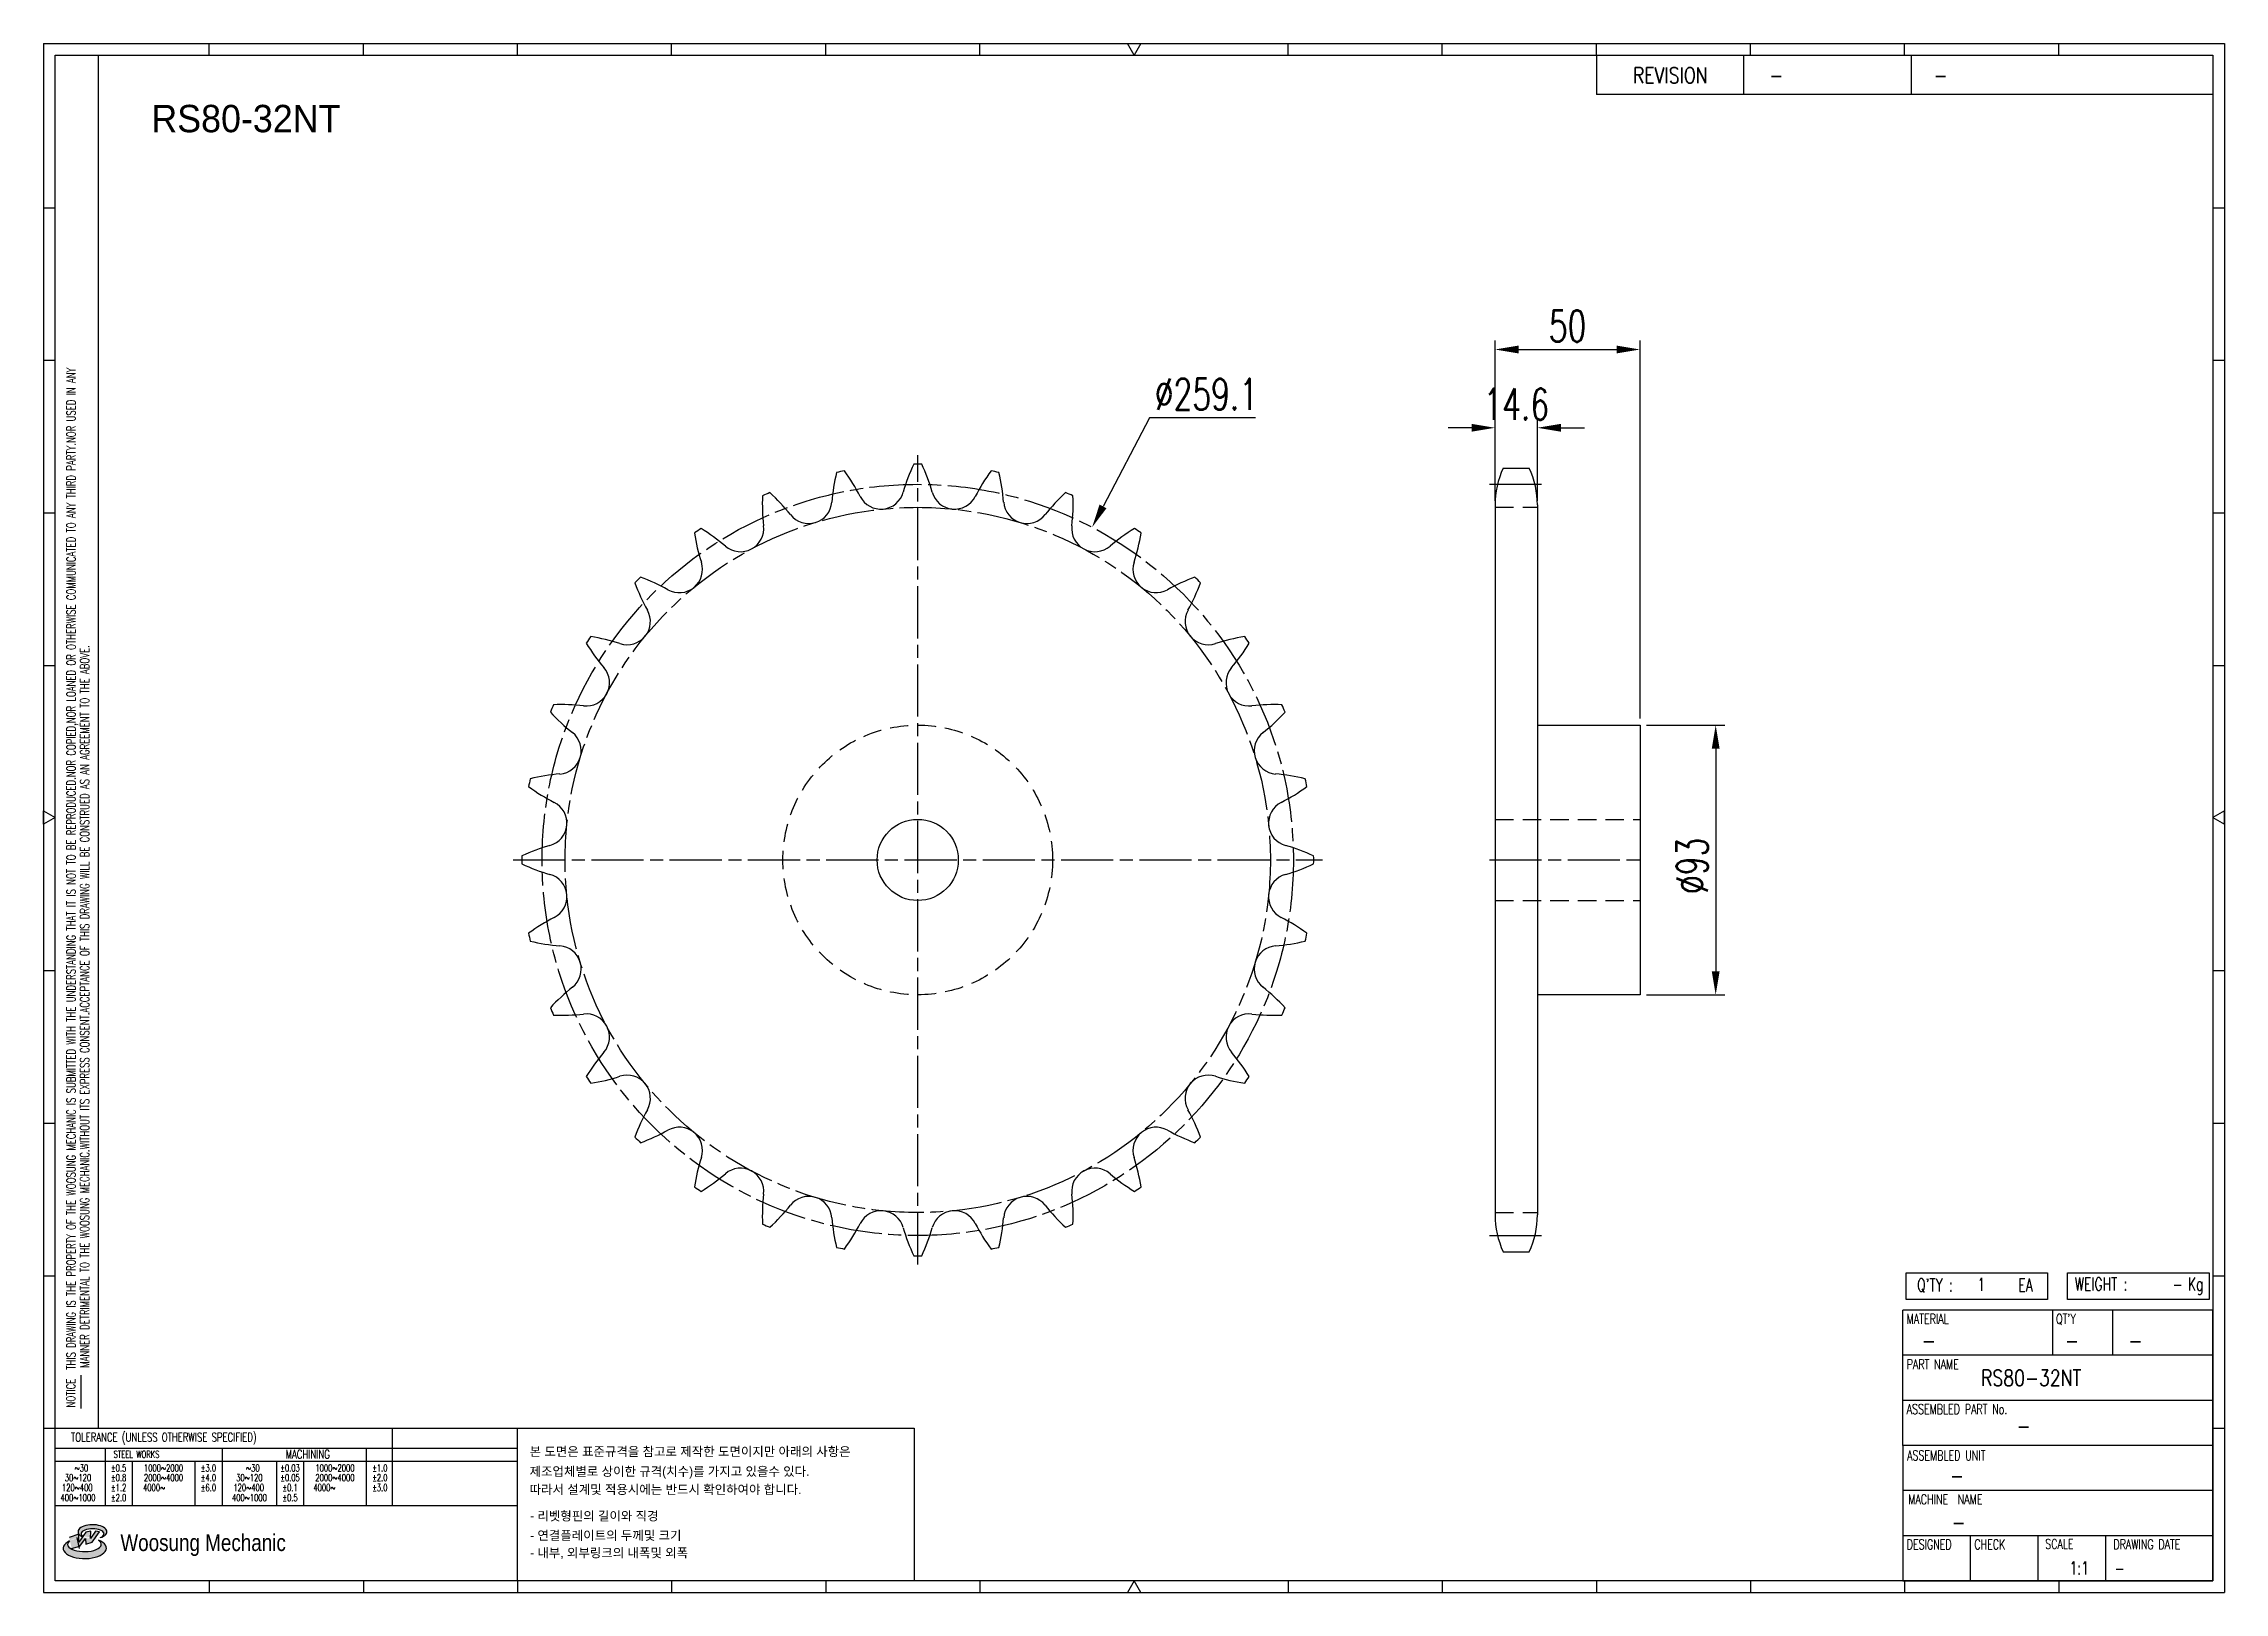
# Model space of a CAD drawing. Header units: millimetres. Extents: x 26966 to 27718, y 34 to 568.
import ezdxf
from ezdxf.enums import TextEntityAlignment as Align

# ---------------------------------------------------------------- set-up
doc = ezdxf.new("R2010")
doc.units = ezdxf.units.MM
for name, pattern in [('AM_ISO08W050', [18, 12, -1.5, 3, -1.5]), ('AM_ISO08W050x2', [9, 6, -0.75, 1.5, -0.75]), ('HIDDEN', [9.525, 6.35, -3.175])]:
    doc.linetypes.add(name, pattern=pattern)
doc.layers.get('Defpoints').update_dxf_attribs({"color": 80})
doc.layers.add('CL2', color=4, linetype='AM_ISO08W050', lineweight=25)
for name, color, linetype in [('HL', 2, 'HIDDEN'), ('LOGO', 7, 'Continuous'), ('S-DIM', 7, 'Continuous'), ('TITLE', 7, 'Continuous')]:
    doc.layers.add(name, color=color, linetype=linetype)
doc.styles.add('HAN', font='ROMANS.shx', dxfattribs={"width": 0.7, "bigfont": 'whgtxt.shx'})
doc.styles.add('HKD_ST2', font='romans.shx', dxfattribs={"width": 0.7, "height": 4, "bigfont": '@extfont2.shx'})
doc.styles.add('HSG', font='SIMPLEX.shx', dxfattribs={"width": 0.7, "bigfont": 'HSG.shx'})
doc.styles.add('MtXpl_', font='Gulim.ttf')
doc.styles.add('SLDTEXTSTYLE4', font='arial.ttf', dxfattribs={"width": 0.8})
doc.dimstyles.new('APP23', dxfattribs={"dimscale": 4.5, "dimtxt": 2.4, "dimasz": 1.8, "dimexe": 0.7, "dimexo": 0.5, "dimgap": 0.6, "dimtad": 1, "dimtoh": 1, "dimdec": 1, "dimrnd": 0.01, "dimzin": 9, "dimdsep": 46, "dimtxsty": 'HSG', "dimcen": 0, "dimclrd": 1, "dimclre": 1, "dimclrt": 256, "dimazin": 2, "dimtp": 1, "dimtm": 1, "dimtfac": 0.5, "dimtdec": 1, "dimtix": 1, "dimtofl": 0, "dimtmove": 0, "dimatfit": 3, "dimfxl": 0, "dimtvp": 1, "dimtolj": 2, "dimlwd": -1, "dimlwe": -1, "dimarcsym": 0})

# ---------------------------------------------------------------- blocks, each defined once
blk = doc.blocks.new('MASTER')
at = {"layer": 'LOGO'}
h = blk.add_hatch(color=10, dxfattribs=at)
h.paths.add_polyline_path([(1.544, 35.177), (1.554, 34.966), (1.779, 35.034), (2.054, 35.422), (1.908, 35.446), (1.728, 35.167), (1.741, 35.439), (1.547, 35.405), (1.292, 35.041), (1.295, 35.33), (0.943, 35.208), (1.03, 34.8), (1.336, 34.885)])
edge = h.paths.add_edge_path()
edge.add_ellipse((1.795, 35.421), major_axis=(-0.53, 0), ratio=0.487785, start_angle=122.36065, end_angle=403.39574)
edge.add_line((1.411, 35.244), (1.419, 35.261))
edge.add_ellipse((1.798, 35.344), major_axis=(-0.423, 0), ratio=0.444396, start_angle=131.58977, end_angle=386.19408, ccw=False)
edge = h.paths.add_edge_path()
edge.add_ellipse((1.512, 34.815), major_axis=(-0.793, 0), ratio=0.480113, start_angle=314.67633, end_angle=590.85213)
edge.add_ellipse((1.501, 34.958), major_axis=(-0.62, 0), ratio=0.43311, start_angle=331.7024, end_angle=574.42495, ccw=False)
at = {"color": 140}
for p, q in [((0, 90.118), (80.15, 90.118)), ((0, 90.118), (0, 33.191)), ((80.15, 90.118), (80.15, 33.191)), ((57.068, 89.693), (57.068, 88.246)), ((62.47, 89.693), (62.47, 88.246)), ((68.635, 89.693), (68.635, 88.246)), ((79.725, 88.246), (57.068, 88.246)), ((68.449, 43.961), (68.449, 44.936)), ((68.449, 44.936), (73.654, 44.936)), ((73.654, 44.936), (73.654, 43.961)), ((74.39, 43.961), (74.39, 44.936)), ((74.39, 44.936), (79.595, 44.936)), ((79.595, 44.936), (79.595, 43.961)), ((68.336, 38.59), (68.336, 43.563)), ((79.725, 43.563), (68.336, 43.563)), ((73.654, 43.961), (68.449, 43.961)), ((73.827, 43.563), (73.827, 41.905)), ((79.595, 43.961), (74.39, 43.961)), ((76.037, 43.563), (76.037, 41.905)), ((79.725, 38.59), (79.725, 43.563)), ((79.725, 41.905), (68.336, 41.905)), ((79.725, 40.248), (68.336, 40.248)), ((68.336, 38.59), (68.336, 33.616)), ((79.725, 38.59), (68.336, 38.59)), ((79.725, 33.616), (79.725, 38.59)), ((79.725, 36.932), (68.336, 36.932)), ((79.725, 35.274), (68.336, 35.274)), ((70.822, 33.616), (70.822, 35.274)), ((73.309, 33.616), (73.309, 35.274)), ((75.796, 33.616), (75.796, 35.274)), ((0, 33.191), (80.15, 33.191)), ((68.336, 33.616), (79.725, 33.616))]:
    blk.add_line(p, q, dxfattribs=at)
for p, q in [((6.089, 89.693), (6.089, 90.118)), ((11.753, 89.693), (11.753, 90.118)), ((17.418, 89.693), (17.418, 90.118)), ((23.082, 89.693), (23.082, 90.118)), ((28.746, 89.693), (28.746, 90.118)), ((34.411, 89.693), (34.411, 90.118)), ((45.739, 89.693), (45.739, 90.118)), ((51.404, 89.693), (51.404, 90.118)), ((57.068, 89.693), (57.068, 90.118)), ((62.732, 89.693), (62.732, 90.118)), ((68.397, 89.693), (68.397, 90.118)), ((74.061, 89.693), (74.061, 90.118)), ((0, 84.085), (0.425, 84.085)), ((79.725, 84.085), (80.15, 84.085)), ((0, 78.478), (0.425, 78.478)), ((79.725, 78.478), (80.15, 78.478)), ((0, 72.87), (0.425, 72.87)), ((79.725, 72.87), (80.15, 72.87)), ((0, 67.262), (0.425, 67.262)), ((79.725, 67.262), (80.15, 67.262)), ((0, 56.047), (0.425, 56.047)), ((79.725, 56.047), (80.15, 56.047)), ((0, 50.439), (0.425, 50.439)), ((79.725, 50.439), (80.15, 50.439)), ((0, 44.832), (0.425, 44.832)), ((79.725, 44.832), (80.15, 44.832)), ((1.377, 39.947), (1.377, 41.174)), ((0, 39.224), (0.425, 39.224)), ((79.725, 39.224), (80.15, 39.224)), ((6.089, 33.616), (6.089, 33.191)), ((11.753, 33.616), (11.753, 33.191)), ((17.418, 33.616), (17.418, 33.191)), ((23.082, 33.616), (23.082, 33.191)), ((28.746, 33.616), (28.746, 33.191)), ((34.411, 33.616), (34.411, 33.191)), ((45.739, 33.616), (45.739, 33.191)), ((51.404, 33.616), (51.404, 33.191)), ((57.068, 33.616), (57.068, 33.191)), ((62.732, 33.616), (62.732, 33.191)), ((68.397, 33.616), (68.397, 33.191)), ((74.061, 33.616), (74.061, 33.191))]:
    blk.add_line(p, q)
at = {"color": 2}
for p, q in [((2.017, 39.224), (2.017, 89.693)), ((0.425, 39.224), (17.418, 39.224)), ((0.425, 38.487), (17.418, 38.487)), ((2.257, 38.487), (2.257, 36.382)), ((6.557, 38.5), (6.557, 36.382)), ((11.857, 38.487), (11.857, 36.382)), ((12.816, 39.224), (12.816, 36.382)), ((17.418, 33.616), (17.418, 39.224)), ((0.425, 38.012), (17.418, 38.012)), ((3.257, 38.012), (3.257, 36.382)), ((5.557, 38.012), (5.557, 36.382)), ((8.557, 38.012), (8.557, 36.382)), ((9.557, 38.026), (9.557, 36.382)), ((0.425, 36.382), (17.418, 36.382))]:
    blk.add_line(p, q, dxfattribs=at)
for points in [[(40.075, 89.693), (39.83, 90.118), (40.32, 90.118)], [(0.425, 61.679), (0, 61.433), (0, 61.924)], [(79.725, 61.679), (80.15, 61.433), (80.15, 61.924)], [(40.075, 33.616), (39.83, 33.191), (40.32, 33.191)]]:
    blk.add_lwpolyline(points, close=True)
at = {"color": 140}
blk.add_lwpolyline([(0.425, 89.693), (79.725, 89.693), (79.725, 33.616), (0.425, 33.616)], close=True, dxfattribs=at)
at = {"layer": 'LOGO'}
for p, q in [((1.295, 35.33), (0.943, 35.208)), ((1.547, 35.405), (1.292, 35.041)), ((1.292, 35.041), (1.295, 35.33)), ((1.741, 35.439), (1.547, 35.405)), ((1.908, 35.446), (1.728, 35.167)), ((1.728, 35.167), (1.741, 35.439)), ((1.779, 35.034), (2.054, 35.422)), ((2.054, 35.422), (1.908, 35.446)), ((1.03, 34.8), (1.336, 34.885)), ((1.224, 35.208), (1.311, 34.8)), ((1.224, 35.208), (1.224, 35.208)), ((1.336, 34.885), (1.544, 35.177)), ((1.419, 35.261), (1.411, 35.244)), ((1.544, 35.177), (1.554, 34.966)), ((1.554, 34.966), (1.779, 35.034))]:
    blk.add_line(p, q, dxfattribs=at)
for centre, major_axis, ratio, start_param, end_param in [((1.795, 35.421), (-0.53, 0), 0.487785, 2.135596, 7.040584), ((1.798, 35.344), (-0.423, 0), 0.444396, 2.296675, 6.740358), ((1.512, 34.815), (-0.793, 0), 0.480113, 5.492138, 10.312315), ((1.501, 34.958), (-0.62, 0), 0.43311, 5.789299, 10.025607)]:
    blk.add_ellipse(centre, major_axis=major_axis, ratio=ratio, start_param=start_param, end_param=end_param, dxfattribs=at)
for s, height, style, width, p in [('REVISION', 0.5806, 'HAN', 0.8, (58.415, 88.664)), ('-', 0.581, 'HAN', 0.8, (63.426, 88.664)), ('-', 0.581, 'HAN', 0.8, (69.468, 88.664)), ("Q'TY : ", 0.4746, 'HKD_ST2', 0.7, (68.857, 44.253)), ('1', 0.475, 'HKD_ST2', 0.7, (71.071, 44.275)), ('EA', 0.4746, 'HKD_ST2', 0.7, (72.578, 44.253)), ('WEIGHT : ', 0.4746, 'HKD_ST2', 0.7, (74.65, 44.286)), ('Kg', 0.4746, 'HKD_ST2', 0.7, (78.807, 44.286)), ('-', 0.581, 'HAN', 0.8, (69.029, 42.157)), ('-', 0.581, 'HAN', 0.8, (74.289, 42.157)), ('-', 0.581, 'HAN', 0.8, (76.623, 42.157)), ('-', 0.581, 'HAN', 0.8, (72.515, 39.013)), ('-', 0.581, 'HAN', 0.8, (70.067, 37.189)), ('-', 0.581, 'HAN', 0.8, (70.126, 35.48)), ('1:1', 0.4746, 'HKD_ST2', 0.7, (74.458, 33.848)), ('-', 0.475, 'HKD_ST2', 0.7, (76.112, 33.837))]:
    blk.add_text(s, height=height, dxfattribs=dict(style=style, width=width)).set_placement(p)
at = {"color": 6, "style": 'HKD_ST2', "width": 0.7}
for s, p in [(' THIS DRAWING IS THE PROPERTY OF THE WOOSUNG MECHANIC IS SUBMITTED WITH THE UNDERSTANDING THAT IT IS NOT TO BE REPRODUCED.NOR COPIED,NOR LOANED OR OTHERWISE COMMUNICATED TO ANY THIRD PARTY.NOR USED IN ANY', (1.173, 41.217)), ('MANNER DETRIMENTAL TO THE WOOSUNG MECHANIC.WITHOUT ITS EXPRESS CONSENT.ACCEPTANCE OF THIS DRAWING WILL BE CONSTRUED AS AN AGREEMENT TO THE ABOVE.', (1.672, 41.447))]:
    blk.add_text(s, height=0.326266, rotation=90, dxfattribs=at).set_placement(p)
at = {"style": 'HKD_ST2', "width": 0.7}
blk.add_text('-', height=0.475, dxfattribs=at).set_placement((78.613, 44.286), align=Align.RIGHT)
at = {"color": 254, "style": 'HKD_ST2', "width": 0.7}
for s, height, p in [('MATERIAL', 0.3651, (68.474, 43.425)), ("QT'Y", 0.3651, (73.965, 43.425)), ('PART NAME', 0.3651, (68.474, 41.756)), ('ASSEMBLED PART No.', 0.36511, (68.474, 40.109)), ('ASSEMBLED UNIT', 0.36511, (68.49, 38.408)), ('MACHINE  NAME', 0.36511, (68.532, 36.794)), ('DESIGNED', 0.3651, (68.474, 35.136)), ('CHECK', 0.3651, (70.961, 35.136)), ('SCALE', 0.3651, (73.566, 35.153)), ('DRAWING DATE', 0.36511, (76.071, 35.141))]:
    blk.add_text(s, height=height, dxfattribs=at).set_placement(p, align=Align.TOP_LEFT)
at = {"style": 'HKD_ST2', "width": 0.7}
blk.add_text('NOTICE', height=0.3263, rotation=90, dxfattribs=at).set_placement((1.163, 39.988))
blk.add_text('TOLERANCE (UNLESS OTHERWISE SPECIFIED)', height=0.32627, dxfattribs=at).set_placement((4.417, 38.896), align=Align.MIDDLE_CENTER)
at = {"color": 4, "style": 'HKD_ST2', "width": 0.7}
for s, height, p in [('%%12630', 0.261, (1.389, 37.762)), ('1000%%1262000', 0.26101, (4.407, 37.762)), ('%%12630', 0.261, (7.689, 37.762)), ('1000%%1262000', 0.26101, (10.707, 37.762)), ('120%%126400', 0.26101, (1.237, 37.045)), ('30%%126120', 0.261, (1.263, 37.411)), ('4000%%126', 0.261, (4.061, 37.045)), ('2000%%1264000', 0.26101, (4.407, 37.411)), ('120%%126400', 0.26101, (7.537, 37.045)), ('30%%126120', 0.261, (7.563, 37.411)), ('4000%%126', 0.261, (10.321, 37.045)), ('2000%%1264000', 0.26101, (10.707, 37.411)), ('400%%1261000', 0.26101, (1.263, 36.67)), ('400%%1261000', 0.26101, (7.563, 36.67))]:
    blk.add_text(s, height=height, dxfattribs=at).set_placement(p, align=Align.MIDDLE_CENTER)
for s, height, p in [('%%P0.5', 0.261, (2.757, 37.762)), ('STEEL WORKS', 0.26101, (3.416, 38.268)), ('%%P3.0', 0.261, (6.057, 37.762)), ('%%P0.03', 0.261, (9.057, 37.762)), ('MACHINING', 0.3263, (9.707, 38.27)), ('%%P1.0', 0.261, (12.357, 37.762)), ('%%P0.8', 0.261, (2.757, 37.411)), ('%%P1.2', 0.261, (2.757, 37.045)), ('%%P4.0', 0.261, (6.057, 37.411)), ('%%P6.0', 0.261, (6.057, 37.045)), ('%%P0.05', 0.261, (9.057, 37.411)), ('%%P0.1', 0.261, (9.057, 37.045)), ('%%P2.0', 0.261, (12.357, 37.411)), ('%%P3.0', 0.261, (12.357, 37.045)), ('%%P2.0', 0.261, (2.757, 36.67)), ('%%P0.5', 0.261, (9.057, 36.67))]:
    blk.add_text(s, height=height, dxfattribs=at).set_placement(p, align=Align.MIDDLE)
at = {"color": 1, "style": 'SLDTEXTSTYLE4', "width": 0.8}
blk.add_text('Woosung Mechanic', height=0.61957, dxfattribs=at).set_placement((2.822, 34.711))
blk = doc.blocks.new('*D3')
at = {"layer": 'Defpoints', "color": 0, "transparency": 16777216}
for p in [(27480.82, 435.29), (27466.22, 407.85), (27480.82, 407.85)]:
    blk.add_point(p, dxfattribs=at)
at = {"layer": 'S-DIM', "color": 1, "transparency": 16777216}
for p, q in [((27466.22, 410.1), (27466.22, 438.44)), ((27480.82, 410.1), (27480.82, 438.44)), ((27458.12, 435.29), (27450.02, 435.29)), ((27488.92, 435.29), (27497.02, 435.29))]:
    blk.add_line(p, q, dxfattribs=at)
for points in [[(27458.12, 436.64), (27458.12, 433.94), (27466.22, 435.29)], [(27488.92, 436.64), (27488.92, 433.94), (27480.82, 435.29)]]:
    blk.add_solid(points, dxfattribs=at)
at = {"layer": 'S-DIM', "transparency": 16777216, "insert": (27473.52, 443.39), "char_height": 10.8, "attachment_point": 5, "style": 'HSG'}
blk.add_mtext('\\A2;14.6', dxfattribs=at)
blk = doc.blocks.new('*D4')
at = {"layer": 'Defpoints', "color": 0, "transparency": 16777216}
for p in [(27516.22, 462.29), (27466.22, 407.85), (27516.22, 332.72)]:
    blk.add_point(p, dxfattribs=at)
at = {"layer": 'S-DIM', "color": 1, "transparency": 16777216}
for p, q in [((27466.22, 410.1), (27466.22, 465.44)), ((27474.32, 462.29), (27508.12, 462.29)), ((27516.22, 334.97), (27516.22, 465.44))]:
    blk.add_line(p, q, dxfattribs=at)
for points in [[(27474.32, 463.64), (27474.32, 460.94), (27466.22, 462.29)], [(27508.12, 463.64), (27508.12, 460.94), (27516.22, 462.29)]]:
    blk.add_solid(points, dxfattribs=at)
at = {"layer": 'S-DIM', "transparency": 16777216, "insert": (27491.22, 470.39), "char_height": 10.8, "attachment_point": 5, "style": 'HSG'}
blk.add_mtext('\\A2;50', dxfattribs=at)
blk = doc.blocks.new('*D5')
at = {"layer": 'Defpoints', "color": 0, "transparency": 16777216}
for p in [(27327.23, 400.99), (27206.93, 171.46)]:
    blk.add_point(p, dxfattribs=at)
at = {"layer": 'S-DIM', "color": 1, "transparency": 16777216}
for p, q in [((27347.03, 438.77), (27330.99, 408.16)), ((27383.57, 438.77), (27347.03, 438.77))]:
    blk.add_line(p, q, dxfattribs=at)
blk.add_solid([(27329.79, 408.79), (27332.18, 407.53), (27327.23, 400.99)], dxfattribs=at)
at = {"layer": 'S-DIM', "transparency": 16777216, "insert": (27366.65, 446.87), "char_height": 10.8, "attachment_point": 5, "style": 'HSG'}
blk.add_mtext('\\A2;∅259.1', dxfattribs=at)
blk = doc.blocks.new('*D2')
at = {"layer": 'Defpoints', "color": 0, "transparency": 16777216}
for p in [(27516.22, 332.72), (27516.22, 239.72), (27542.31, 239.72)]:
    blk.add_point(p, dxfattribs=at)
at = {"layer": 'S-DIM', "color": 1, "transparency": 16777216}
for p, q in [((27518.47, 332.72), (27545.46, 332.72)), ((27542.31, 324.62), (27542.31, 247.82)), ((27518.47, 239.72), (27545.46, 239.72))]:
    blk.add_line(p, q, dxfattribs=at)
for points in [[(27540.96, 324.62), (27543.66, 324.62), (27542.31, 332.72)], [(27540.96, 247.82), (27543.66, 247.82), (27542.31, 239.72)]]:
    blk.add_solid(points, dxfattribs=at)
at = {"layer": 'S-DIM', "transparency": 16777216, "insert": (27534.21, 284.18), "char_height": 10.8, "attachment_point": 5, "rotation": 90, "style": 'HSG'}
blk.add_mtext('\\A2;%%c93', dxfattribs=at)

msp = doc.modelspace()

# ---------------------------------------------------------------- linework, layer by layer
for p, q in [((27469.02, 421.4), (27478.02, 421.4)), ((27466.22, 408.7), (27466.22, 163.75)), ((27480.82, 408.7), (27480.82, 163.75)), ((27480.82, 332.72), (27516.22, 332.72)), ((27516.22, 332.72), (27516.22, 239.72)), ((27516.22, 239.72), (27480.82, 239.72)), ((27469.02, 151.05), (27478.02, 151.05))]:
    msp.add_line(p, q)
at = {"color": 140}
msp.add_lwpolyline([(27129.05, 90.19), (27265.87, 90.19), (27265.87, 37.56), (27129.05, 37.56)], close=True, dxfattribs=at)
msp.add_circle((27267.08, 286.22), 14)
for centre, radius, start, end in [((27324.44, 395.45), 64.79, 155.04477, 164.21875), ((27267.08, 286.22), 136.57, 89.41941, 90.58059), ((27209.72, 395.45), 64.79, 15.78125, 24.95523), ((27496.42, 408.7), 30.2, 155.13196, 180), ((27450.62, 408.7), 30.2, 0, 24.86804), ((27302.03, 404.54), 64.79, 166.29477, 175.46875), ((27267.08, 286.22), 136.57, 100.66941, 101.83059), ((27189.52, 382.16), 64.79, 27.03125, 36.20523), ((27344.64, 382.16), 64.79, 143.79477, 152.96875), ((27267.08, 286.22), 136.57, 78.16941, 79.33059), ((27232.13, 404.54), 64.79, 4.53125, 13.70523), ((27278.27, 409.08), 64.79, 177.54477, 186.71875), ((27267.08, 286.22), 136.57, 111.91941, 113.08059), ((27172.29, 365.18), 64.79, 38.28125, 47.45523), ((27229.45, 410.29), 8.02, 218.28125, 355.46875), ((27254.37, 415.25), 8.02, 207.03125, 344.21875), ((27279.79, 415.25), 8.02, 195.78125, 332.96875), ((27304.72, 410.29), 8.02, 184.53125, 321.71875), ((27361.87, 365.18), 64.79, 132.54477, 141.71875), ((27267.08, 286.22), 136.57, 66.91941, 68.08059), ((27255.89, 409.08), 64.79, 353.28125, 2.45523), ((27267.08, 286.22), 136.57, 123.16941, 124.33059), ((27254.09, 408.9), 64.79, 188.79477, 197.96875), ((27158.71, 345.17), 64.79, 49.53125, 58.70523), ((27205.96, 400.56), 8.02, 229.53125, 6.71875), ((27328.2, 400.56), 8.02, 173.28125, 310.46875), ((27375.45, 345.17), 64.79, 121.29477, 130.46875), ((27280.07, 408.9), 64.79, 342.03125, 351.20523), ((27267.08, 286.22), 136.57, 55.66941, 56.83059), ((27267.08, 286.22), 136.57, 134.41941, 135.58059), ((27149.29, 322.9), 64.79, 60.78125, 69.95523), ((27184.83, 386.44), 8.02, 240.78125, 17.96875), ((27349.33, 386.44), 8.02, 162.03125, 299.21875), ((27384.87, 322.9), 64.79, 110.04477, 119.21875), ((27267.08, 286.22), 136.57, 44.41941, 45.58059), ((27230.41, 404.01), 64.79, 200.04477, 209.21875), ((27303.75, 404.01), 64.79, 330.78125, 339.95523), ((27166.86, 368.47), 8.02, 252.03125, 29.21875), ((27367.3, 368.47), 8.02, 150.78125, 287.96875), ((27267.08, 286.22), 136.57, 145.66941, 146.83059), ((27144.4, 299.21), 64.79, 72.03125, 81.20523), ((27389.76, 299.21), 64.79, 98.79477, 107.96875), ((27267.08, 286.22), 136.57, 33.16941, 34.33059), ((27208.13, 394.6), 64.79, 211.29477, 220.46875), ((27326.03, 394.6), 64.79, 319.53125, 328.70523), ((27152.74, 347.34), 8.02, 263.28125, 40.46875), ((27381.42, 347.34), 8.02, 139.53125, 276.71875), ((27267.08, 286.22), 136.57, 156.91941, 158.08059), ((27144.22, 275.03), 64.79, 83.28125, 92.45523), ((27389.94, 275.03), 64.79, 87.54477, 96.71875), ((27267.08, 286.22), 136.57, 21.91941, 23.08059), ((27188.12, 381.01), 64.79, 222.54477, 231.71875), ((27346.04, 381.01), 64.79, 308.28125, 317.45523), ((27143.01, 323.86), 8.02, 274.53125, 51.71875), ((27391.15, 323.86), 8.02, 128.28125, 265.46875), ((27267.08, 286.22), 136.57, 168.16941, 169.33059), ((27171.15, 363.79), 64.79, 233.79477, 242.96875), ((27148.77, 251.28), 64.79, 94.53125, 103.70523), ((27385.39, 251.28), 64.79, 76.29477, 85.46875), ((27363.01, 363.79), 64.79, 297.03125, 306.20523), ((27267.08, 286.22), 136.57, 10.66941, 11.83059), ((27138.06, 298.93), 8.02, 285.78125, 62.96875), ((27396.1, 298.93), 8.02, 117.03125, 254.21875), ((27157.86, 228.87), 64.79, 105.78125, 114.95523), ((27267.08, 286.22), 136.57, 179.41941, 180.58059), ((27376.3, 228.87), 64.79, 65.04477, 74.21875), ((27267.08, 286.22), 136.57, 359.41941, 0.58059), ((27157.86, 343.58), 64.79, 245.04477, 254.21875), ((27138.06, 273.52), 8.02, 297.03125, 74.21875), ((27396.1, 273.52), 8.02, 105.78125, 242.96875), ((27376.3, 343.58), 64.79, 285.78125, 294.95523), ((27171.15, 208.66), 64.79, 117.03125, 126.20523), ((27363.01, 208.66), 64.79, 53.79477, 62.96875), ((27267.08, 286.22), 136.57, 190.66941, 191.83059), ((27148.77, 321.17), 64.79, 256.29477, 265.46875), ((27143.01, 248.59), 8.02, 308.28125, 85.46875), ((27391.15, 248.59), 8.02, 94.53125, 231.71875), ((27385.39, 321.17), 64.79, 274.53125, 283.70523), ((27267.08, 286.22), 136.57, 348.16941, 349.33059), ((27188.12, 191.43), 64.79, 128.28125, 137.45523), ((27346.04, 191.43), 64.79, 42.54477, 51.71875), ((27267.08, 286.22), 136.57, 201.91941, 203.08059), ((27267.08, 286.22), 136.57, 336.91941, 338.08059), ((27144.22, 297.42), 64.79, 267.54477, 276.71875), ((27152.74, 225.11), 8.02, 319.53125, 96.71875), ((27381.42, 225.11), 8.02, 83.28125, 220.46875), ((27389.94, 297.42), 64.79, 263.28125, 272.45523), ((27208.13, 177.85), 64.79, 139.53125, 148.70523), ((27326.03, 177.85), 64.79, 31.29477, 40.46875), ((27267.08, 286.22), 136.57, 213.16941, 214.33059), ((27144.4, 273.23), 64.79, 278.79477, 287.96875), ((27166.86, 203.98), 8.02, 330.78125, 107.96875), ((27367.3, 203.98), 8.02, 72.03125, 209.21875), ((27389.76, 273.23), 64.79, 252.03125, 261.20523), ((27267.08, 286.22), 136.57, 325.66941, 326.83059), ((27230.41, 168.43), 64.79, 150.78125, 159.95523), ((27303.75, 168.43), 64.79, 20.04477, 29.21875), ((27267.08, 286.22), 136.57, 224.41941, 225.58059), ((27149.29, 249.55), 64.79, 290.04477, 299.21875), ((27184.83, 186), 8.02, 342.03125, 119.21875), ((27349.33, 186), 8.02, 60.78125, 197.96875), ((27384.87, 249.55), 64.79, 240.78125, 249.95523), ((27267.08, 286.22), 136.57, 314.41941, 315.58059), ((27254.09, 163.54), 64.79, 162.03125, 171.20523), ((27280.07, 163.54), 64.79, 8.79477, 17.96875), ((27267.08, 286.22), 136.57, 235.66941, 236.83059), ((27158.71, 227.27), 64.79, 301.29477, 310.46875), ((27205.96, 171.88), 8.02, 353.28125, 130.46875), ((27328.2, 171.88), 8.02, 49.53125, 186.71875), ((27375.45, 227.27), 64.79, 229.53125, 238.70523), ((27267.08, 286.22), 136.57, 303.16941, 304.33059), ((27278.27, 163.37), 64.79, 173.28125, 182.45523), ((27172.29, 207.26), 64.79, 312.54477, 321.71875), ((27229.45, 162.16), 8.02, 4.53125, 141.71875), ((27304.72, 162.16), 8.02, 38.28125, 175.46875), ((27361.87, 207.26), 64.79, 218.28125, 227.45523), ((27255.89, 163.37), 64.79, 357.54477, 6.71875), ((27267.08, 286.22), 136.57, 246.91941, 248.08059), ((27302.03, 167.91), 64.79, 184.53125, 193.70523), ((27189.52, 190.29), 64.79, 323.79477, 332.96875), ((27254.37, 157.2), 8.02, 15.78125, 152.96875), ((27324.44, 177), 64.79, 195.78125, 204.95523), ((27209.72, 177), 64.79, 335.04477, 344.21875), ((27279.79, 157.2), 8.02, 27.03125, 164.21875), ((27344.64, 190.29), 64.79, 207.03125, 216.20523), ((27232.13, 167.91), 64.79, 346.29477, 355.46875), ((27267.08, 286.22), 136.57, 291.91941, 293.08059), ((27496.42, 163.75), 30.2, 180, 204.86804), ((27450.62, 163.75), 30.2, 335.13196, 0), ((27267.08, 286.22), 136.57, 258.16941, 259.33059), ((27267.08, 286.22), 136.57, 280.66941, 281.83059), ((27267.08, 286.22), 136.57, 269.41941, 270.58059)]:
    msp.add_arc(centre, radius, start, end)
at = {"layer": 'CL2', "linetype": 'AM_ISO08W050x2', "ltscale": 3}
for p, q in [((27267.08, 146.66), (27267.08, 425.79)), ((27464.28, 415.79), (27482.76, 415.79)), ((27127.52, 286.22), (27406.65, 286.22)), ((27464.28, 286.22), (27518.14, 286.22)), ((27464.28, 156.65), (27482.76, 156.65))]:
    msp.add_line(p, q, dxfattribs=at)
for radius in [129.57, 121.63]:
    msp.add_circle((27267.08, 286.22), radius, dxfattribs=at)
at = {"layer": 'HL', "linetype": 'HIDDEN'}
for p, q in [((27466.22, 407.85), (27480.82, 407.85)), ((27466.22, 300.22), (27516.22, 300.22)), ((27466.22, 272.22), (27516.22, 272.22)), ((27466.22, 164.59), (27480.82, 164.59))]:
    msp.add_line(p, q, dxfattribs=at)
msp.add_circle((27267.08, 286.22), 46.5, dxfattribs=at)

# ---------------------------------------------------------------- block references
at = {"color": 140, "xscale": 9.384517237515507, "yscale": 9.384517237515507, "zscale": 9.384517237515507}
msp.add_blockref('MASTER', (26965.59, -277.91), dxfattribs=at)

# ---------------------------------------------------------------- texts
at = {"style": 'HAN', "width": 0.8}
msp.add_text('RS80-32NT', height=5.449, dxfattribs=at).set_placement((27633.83, 104.84))
at = {"color": 140, "style": 'MtXpl_'}
for s, p in [('본 도면은 표준규격을 참고로 제작한 도면이지만 아래의 사항은', (27133.21, 80.6)), ('제조업체별로 상이한 규격(치수)를 가지고 있을수 있다.', (27133.21, 73.75)), ('따라서 설계및 적용시에는 반드시 확인하여야 합니다.', (27133.21, 67.51)), ('- 리벳형핀의 길이와 직경', (27133.38, 58.37)), ('- 연결플레이트의 두께및 크기', (27133.38, 51.67)), ('- 내부, 외부링크의 내폭및 외폭', (27133.38, 45.66))]:
    msp.add_text(s, height=3.148, dxfattribs=at).set_placement(p)
at = {"layer": 'TITLE', "color": 254, "style": 'MtXpl_'}
msp.add_text('RS80-32NT', height=9.444, dxfattribs=at).set_placement((27002.75, 537.23))

# ---------------------------------------------------------------- dimensions: what is measured, and where the dimension line sits
at = {"layer": 'S-DIM'}
dim = msp.add_linear_dim(base=(27516.22, 462.29), p1=(27466.22, 407.85), p2=(27516.22, 332.72), dimstyle='APP23', dxfattribs=at)
dim.commit()
dim.dimension.update_dxf_attribs({"geometry": '*D4', "text_midpoint": (27491.22, 470.39)})
dim = msp.add_diameter_dim_2p(p1=(27206.93, 171.46), p2=(27327.23, 400.99), dimstyle='APP23', dxfattribs=at)
dim.commit()
dim.dimension.update_dxf_attribs({"geometry": '*D5', "text_midpoint": (27366.65, 438.77), "dimtype": 131})
dim = msp.add_linear_dim(base=(27480.82, 435.29), p1=(27466.22, 407.85), p2=(27480.82, 407.85), dimstyle='APP23', dxfattribs=at)
dim.commit()
dim.dimension.update_dxf_attribs({"geometry": '*D3', "text_midpoint": (27473.52, 435.29), "dimtype": 128})
dim = msp.add_linear_dim(base=(27542.31, 239.72), p1=(27516.22, 332.72), p2=(27516.22, 239.72), angle=90, text='%%c<>', dimstyle='APP23', dxfattribs=at)
dim.commit()
dim.dimension.update_dxf_attribs({"geometry": '*D2', "text_midpoint": (27542.31, 284.18), "dimtype": 128})

doc.saveas('drawing.dxf')
